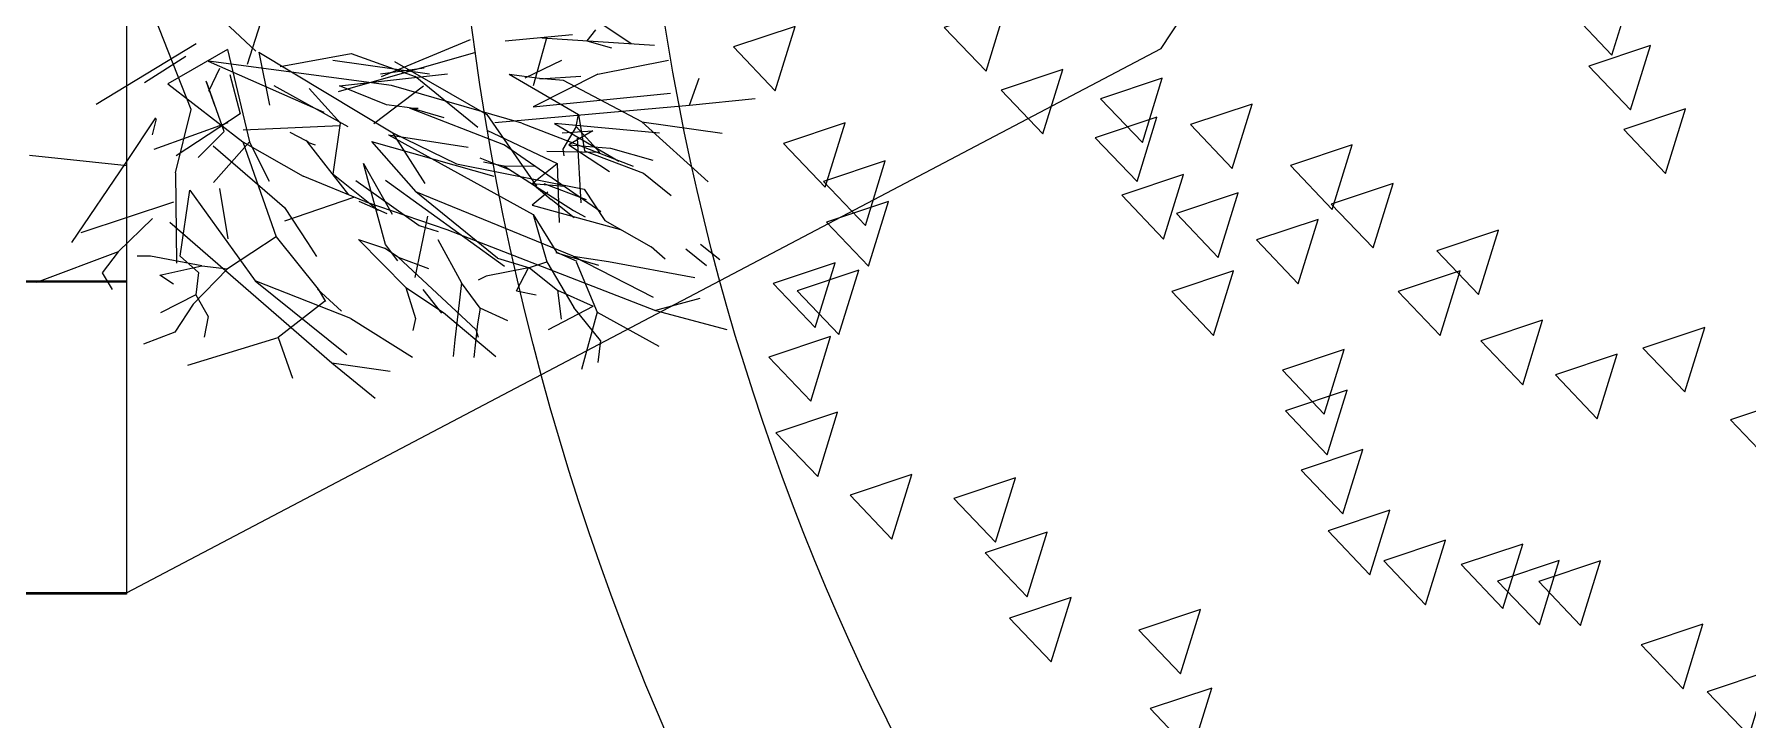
# Model space of a CAD drawing. Header units: millimetres. Extents: x 465413 to 948826, y 2516576 to 3795663.
# Drawn here: x 885709 to 887637, y 2793799 to 2794571 of the extents above; entities that cross this region are included whole.
import ezdxf

# ---------------------------------------------------------------- set-up
doc = ezdxf.new("R2010")
doc.units = ezdxf.units.MM
doc.layers.add('MUR-POH', color=64, linetype='Continuous')

# ---------------------------------------------------------------- blocks, each defined once
blk = doc.blocks.new('strom podorys')
at = {"color": 1}
for points in [[(899819.6, 2871422.9), (899776.5, 2871363.8), (899843.4, 2871350.8)], [(899872.5, 2871384.7), (899829.4, 2871325.6), (899896.3, 2871312.6)], [(899945.9, 2871349.5), (899902.8, 2871290.3), (899969.8, 2871277.3)], [(900106.3, 2871161.5), (900063.2, 2871102.3), (900130.2, 2871089.4)], [(900233.5, 2871152.8), (900190.4, 2871093.6), (900257.4, 2871080.7)], [(899853.8, 2871116.2), (899810.7, 2871057.1), (899877.6, 2871044.1)], [(899663.9, 2871098.8), (899620.8, 2871039.7), (899687.8, 2871026.7)], [(899726.6, 2871090.1), (899683.5, 2871030.9), (899750.5, 2871018)], [(899545.5, 2871071), (899502.4, 2871011.8), (899569.3, 2870998.8)], [(900043.6, 2871079.7), (900000.5, 2871020.5), (900067.5, 2871007.5)], [(899845.1, 2871053.6), (899802, 2870994.4), (899868.9, 2870981.4)], [(899953, 2871062.3), (899909.9, 2871003.1), (899976.9, 2870990.1)], [(899446.2, 2871036.1), (899403.1, 2870977), (899470.1, 2870964)], [(899256.3, 2870999.6), (899213.2, 2870940.4), (899280.2, 2870927.4)], [(899466.9, 2870996.8), (899423.8, 2870937.7), (899490.7, 2870924.7)], [(899681.3, 2871008.3), (899638.2, 2870949.1), (899705.2, 2870936.1)], [(899349.3, 2870979.2), (899306.2, 2870920), (899373.2, 2870907.1)], [(899590.7, 2870980.4), (899547.7, 2870921.2), (899614.6, 2870908.2)], [(899528.6, 2870961.6), (899485.5, 2870902.4), (899552.5, 2870889.4)], [(899637.3, 2870905.7), (899594.2, 2870846.6), (899661.2, 2870833.6)], [(899790.2, 2870905.7), (899747.1, 2870846.6), (899814.1, 2870833.6)], [(900163.4, 2870879.3), (900120.3, 2870820.1), (900187.3, 2870807.1)], [(900298.6, 2870888.1), (900255.5, 2870828.9), (900322.5, 2870816)], [(900389.8, 2870888.1), (900346.7, 2870828.9), (900413.6, 2870816)], [(899819.6, 2870870.5), (899776.5, 2870811.3), (899843.4, 2870798.3)], [(899076, 2870844), (899032.9, 2870784.9), (899099.8, 2870771.9)], [(900081.1, 2870844), (900038, 2870784.9), (900105, 2870771.9)], [(900125.2, 2870852.9), (900082.1, 2870793.7), (900149.1, 2870780.7)], [(899872.5, 2870826.4), (899829.4, 2870767.2), (899896.3, 2870754.2)], [(900007.7, 2870797), (899964.6, 2870737.8), (900031.6, 2870724.9)], [(899184.7, 2870788.2), (899141.6, 2870729), (899208.6, 2870716)], [(899246.4, 2870779.4), (899203.3, 2870720.2), (899270.3, 2870707.2)], [(899937.1, 2870788.2), (899894, 2870729), (899961, 2870716)], [(899275.8, 2870744.1), (899232.7, 2870684.9), (899299.7, 2870672)], [(899293.5, 2870661.8), (899250.4, 2870602.7), (899317.3, 2870589.7)], [(899267, 2870653), (899223.9, 2870593.8), (899290.9, 2870580.9)], [(899311.1, 2870582.5), (899268, 2870523.3), (899335, 2870510.3)], [(899572.7, 2870573.7), (899529.6, 2870514.5), (899596.6, 2870501.5)], [(899828.4, 2870573.7), (899785.3, 2870514.5), (899852.3, 2870501.5)], [(899637.3, 2870544.3), (899594.2, 2870485.1), (899661.2, 2870472.1)], [(899366.9, 2870517.8), (899323.8, 2870458.7), (899390.8, 2870445.7)], [(899475.7, 2870509), (899432.6, 2870449.8), (899499.6, 2870436.9)], [(899890.1, 2870509), (899847, 2870449.8), (899914, 2870436.9)], [(899702, 2870500.2), (899658.9, 2870441), (899725.9, 2870428.1)]]:
    blk.add_lwpolyline(points, close=True, dxfattribs=at)

msp = doc.modelspace()

# ---------------------------------------------------------------- linework, layer by layer
at = {"layer": 'MUR-POH', "color": 252}
for p, q in [((885850.8, 2794653.8), (885958.5, 2794552.2)), ((885949.1, 2794537.8), (885979.6, 2794633.2)), ((886318.6, 2794602.6), (886381, 2794561.1)), ((885885.6, 2794486.7), (885844.6, 2794591.3)), ((885891.4, 2794560.6), (885778.7, 2794492.4)), ((886199.6, 2794565.1), (886099.5, 2794523.4)), ((886238.9, 2794563.9), (886314.8, 2794571.3)), ((886286, 2794568.7), (886270.5, 2794513.4)), ((886280.2, 2794567.5), (886407, 2794559.2)), ((886340.8, 2794576.5), (886331, 2794564.1)), ((886331, 2794564.1), (886358.7, 2794556.1)), ((885879.8, 2794546.2), (885833.2, 2794516.8)), ((885926.7, 2794554.2), (885859.3, 2794515.6)), ((886035.4, 2794483.4), (885905.3, 2794540.6)), ((886111.3, 2794513.8), (885905.4, 2794541)), ((885926.7, 2794554.2), (885951.4, 2794450.1)), ((885962, 2794551.4), (885973.7, 2794491.7)), ((885962, 2794551.4), (886112.7, 2794460.4)), ((885985.9, 2794535.2), (886065.7, 2794549.6)), ((886045.3, 2794542.3), (886154, 2794526.7)), ((886205.7, 2794550.7), (886051.3, 2794506.4)), ((886065.7, 2794549.6), (886137.9, 2794523.9)), ((886114.6, 2794540.7), (886218.6, 2794480.9)), ((886302.3, 2794541.8), (886261.2, 2794522.1)), ((886343.4, 2794526.3), (886422.7, 2794542.2)), ((885917.6, 2794533), (885905.4, 2794506.8)), ((885929.1, 2794526), (885940.8, 2794481.9)), ((886052.5, 2794513.3), (886174.1, 2794527)), ((886147.9, 2794533.3), (886098.9, 2794526.6)), ((886208.3, 2794466.4), (886137.9, 2794523.9)), ((886243.4, 2794526.5), (886277.8, 2794522)), ((886243.4, 2794526.5), (886321.7, 2794481.1)), ((886343.4, 2794526.3), (886270.5, 2794489.7)), ((886277.8, 2794522), (886304.6, 2794519.9)), ((886278.1, 2794521.3), (886324.2, 2794524.1)), ((886446.6, 2794491.7), (886457.4, 2794521.8)), ((885859.3, 2794515.6), (885943.8, 2794450.3)), ((885912.8, 2794490.1), (885902.7, 2794518.6)), ((885922.9, 2794461.8), (885903.3, 2794516.9)), ((886062.5, 2794467.2), (885979.3, 2794513.3)), ((886018.6, 2794510.4), (886053.8, 2794471.1)), ((886105.7, 2794492.1), (886052.5, 2794513.3)), ((886147.1, 2794512.9), (886091.1, 2794470.7)), ((886257.7, 2794471.3), (886111.3, 2794513.8)), ((886270.5, 2794489.7), (886425.2, 2794505)), ((886393, 2794472.9), (886304.8, 2794519.2)), ((885868, 2794415.2), (885885.6, 2794486.7)), ((886128.6, 2794489), (886105.7, 2794492.1)), ((886133.4, 2794488.1), (886128.6, 2794489)), ((886131.2, 2794488.5), (886237, 2794447.3)), ((886133.4, 2794488.1), (886141.2, 2794488.2)), ((886170.4, 2794477.2), (886133.4, 2794488.1)), ((886227.6, 2794472), (886446.6, 2794491.7)), ((886446.6, 2794491.7), (886520.2, 2794498.9)), ((885812.6, 2794426.9), (885846.1, 2794477.4)), ((885846.2, 2794476.3), (885841.9, 2794458)), ((885927, 2794471.7), (885843.9, 2794441.7)), ((885940.8, 2794481.9), (885869, 2794434.5)), ((886053.2, 2794468.4), (885944.2, 2794463.4)), ((886045.7, 2794414), (886053.8, 2794471.1)), ((886218.3, 2794463.3), (886297.6, 2794425.7)), ((886218.6, 2794480.9), (886274.4, 2794400.3)), ((886257.7, 2794471.3), (886383.1, 2794422.8)), ((886294.5, 2794470.9), (886367.1, 2794428.4)), ((886412.8, 2794459.9), (886294.5, 2794470.9)), ((886319, 2794467.7), (886303.8, 2794442.1)), ((886319, 2794467.7), (886321.7, 2794481.1)), ((886345.6, 2794438.1), (886319, 2794467.7)), ((886321.7, 2794481.1), (886328.3, 2794440.3)), ((886393, 2794472.9), (886483.2, 2794460)), ((886467.4, 2794405.3), (886393, 2794472.9)), ((885922.9, 2794461.8), (885893.6, 2794432.8)), ((885910.4, 2794445.8), (885990.7, 2794376.2)), ((885951.4, 2794450.1), (885911, 2794404.6)), ((885943.8, 2794450.3), (886011.9, 2794411.7)), ((885943.8, 2794450.3), (885981.4, 2794343.2)), ((885974, 2794405.5), (885951.4, 2794450.1)), ((885996.9, 2794461.2), (886014.6, 2794451.6)), ((886017.7, 2794449.5), (886014.6, 2794451.6)), ((886063.3, 2794390.7), (886016.1, 2794450.5)), ((886017.7, 2794449.5), (886025.3, 2794446.9)), ((886088.5, 2794450.6), (886138.7, 2794394.1)), ((886088.5, 2794450.6), (886226.2, 2794411.6)), ((886107.6, 2794458.2), (886197.6, 2794444.4)), ((886107.6, 2794458.2), (886270.4, 2794368.3)), ((886149.1, 2794403.2), (886112.7, 2794460.4)), ((886112.7, 2794460.4), (886184.4, 2794425.4)), ((886346.7, 2794371.6), (886237, 2794447.3)), ((886303.1, 2794460.3), (886337.8, 2794462.6)), ((886337.8, 2794462.6), (886310.8, 2794447)), ((886310.8, 2794447), (886357.7, 2794443.2)), ((886310.8, 2794447), (886356.4, 2794417)), ((886320.1, 2794454.5), (886324.1, 2794381.5)), ((885813.6, 2794423.3), (885703.9, 2794434.7)), ((885751.5, 2794337), (885812.6, 2794426.9)), ((886104.5, 2794334.7), (886079.8, 2794425.7)), ((886079.8, 2794425.7), (886111.8, 2794368.9)), ((886184.4, 2794425.4), (886327.8, 2794397.1)), ((886210.4, 2794432.2), (886242.4, 2794419.4)), ((886214.8, 2794427.7), (886237.4, 2794423.2)), ((886269.4, 2794403.2), (886297.6, 2794425.7)), ((886345.6, 2794438.1), (886285.8, 2794439.3)), ((886297.6, 2794425.7), (886299.9, 2794359.3)), ((886303.8, 2794442.1), (886305.1, 2794434.5)), ((886328.3, 2794440.3), (886394.6, 2794414.9)), ((886357.7, 2794443.2), (886405.4, 2794429.8)), ((885868, 2794415.2), (885869.3, 2794313.8)), ((886081, 2794383), (886011.9, 2794411.7)), ((886045.7, 2794414), (886096, 2794373.2)), ((886071.2, 2794406.7), (886142.4, 2794355.9)), ((886104.5, 2794407), (886238.4, 2794310.4)), ((886237.4, 2794423.2), (886273.7, 2794422.8)), ((886237.4, 2794423.2), (886315.9, 2794373.1)), ((886394.6, 2794414.9), (886426, 2794390)), ((885873.5, 2794321.6), (885884.4, 2794396)), ((885884.4, 2794396), (885957.8, 2794293.7)), ((885917.6, 2794397.7), (885926.8, 2794341)), ((886068.5, 2794387.7), (885990.7, 2794360.9)), ((886230.5, 2794319.1), (886138.7, 2794394.1)), ((886315.7, 2794321.4), (886138.7, 2794394.1)), ((886269.4, 2794403.2), (886290.7, 2794385.4)), ((886269.4, 2794403.2), (886306, 2794400.2)), ((886287.1, 2794393.4), (886269.6, 2794379.1)), ((886282.7, 2794403.5), (886330.2, 2794385.2)), ((886327.8, 2794397.1), (886351.1, 2794361.5)), ((885865.7, 2794382.5), (885761.4, 2794347.7)), ((885990.7, 2794376.2), (886016.8, 2794336.8)), ((886106.4, 2794369.3), (886074.7, 2794383)), ((886081, 2794383), (886173.6, 2794351.6)), ((886137.9, 2794297.4), (886152.1, 2794366.4)), ((886269.6, 2794379.1), (886369, 2794351.7)), ((886270.4, 2794368.3), (886286, 2794315.3)), ((886270.4, 2794368.3), (886296.7, 2794326.1)), ((886316.7, 2794364.7), (886290.7, 2794385.4)), ((886315.9, 2794373.1), (886329.2, 2794365.9)), ((885842.1, 2794363.8), (885803.7, 2794326.5)), ((885861.6, 2794359.7), (886044, 2794201.4)), ((886142.4, 2794355.9), (886163.5, 2794349.3)), ((886173.6, 2794351.6), (886408.4, 2794260.3)), ((886351.1, 2794361.5), (886403.3, 2794332.1)), ((885981.4, 2794343.2), (885926.5, 2794307.3)), ((885981.4, 2794343.2), (886028.8, 2794284.2)), ((886016.8, 2794336.8), (886026.6, 2794321)), ((886074, 2794340.1), (886127.1, 2794286.3)), ((886074, 2794340.1), (886103.1, 2794330.4)), ((886118.8, 2794320.2), (886103.1, 2794330.4)), ((886118.3, 2794316.2), (886104.5, 2794334.7)), ((886163.2, 2794340.3), (886189.8, 2794291.6)), ((886419, 2794318), (886403.3, 2794332.1)), ((886465.5, 2794310.8), (886442.2, 2794329.5)), ((886459, 2794334.9), (886480.8, 2794317.7)), ((885803.7, 2794326.5), (885711.7, 2794292)), ((885803.7, 2794326.5), (885785.7, 2794302.8)), ((885839.8, 2794321.4), (885824.8, 2794321.6)), ((885897.7, 2794310.5), (885839.8, 2794321.4)), ((885850.6, 2794300.1), (885897.7, 2794310.5)), ((885873.5, 2794321.6), (885894.1, 2794303)), ((885897.7, 2794310.5), (885926.5, 2794307.3)), ((886118.8, 2794320.2), (886152.7, 2794307.6)), ((886118.8, 2794320.2), (886205.9, 2794238.9)), ((886230.5, 2794319.1), (886266.6, 2794308.5)), ((886265.3, 2794308.5), (886286, 2794315.3)), ((886286, 2794315.3), (886316.5, 2794263.8)), ((886296.2, 2794325.6), (886344.2, 2794311.5)), ((886296.7, 2794326.1), (886319.7, 2794315.7)), ((886315.7, 2794321.4), (886405.6, 2794275.3)), ((886315.7, 2794321.4), (886355.2, 2794315.5)), ((886319.1, 2794315.2), (886342.5, 2794258.5)), ((886355.2, 2794315.5), (886452.3, 2794297.6)), ((885785.7, 2794302.8), (885796.7, 2794284)), ((885865.9, 2794290), (885850.6, 2794300.1)), ((885926.5, 2794307.3), (885887.8, 2794267.3)), ((885894.1, 2794303), (885890.8, 2794277.9)), ((885957.8, 2794293.7), (886060.9, 2794210.9)), ((886065.5, 2794251.3), (885957.8, 2794293.7)), ((886189.8, 2794291.6), (886182.6, 2794227.2)), ((886211.1, 2794262.8), (886189.8, 2794291.6)), ((886217.5, 2794298.9), (886208.6, 2794294.3)), ((886265.3, 2794308.5), (886217.5, 2794298.9)), ((886251.7, 2794282.4), (886265.3, 2794308.5)), ((886266.6, 2794308.5), (886297.9, 2794283.3)), ((885890.8, 2794277.9), (885851.4, 2794257.6)), ((885890.8, 2794277.9), (885905, 2794253.7)), ((886035.9, 2794270.3), (885983.5, 2794229.8)), ((886027.9, 2794284.2), (886054.8, 2794259.7)), ((886028.8, 2794284.2), (886036.9, 2794270.6)), ((886127.1, 2794286.3), (886138.3, 2794251.3)), ((886127.1, 2794286.3), (886169.5, 2794258.2)), ((886146.5, 2794283.9), (886167.5, 2794257.3)), ((886251.7, 2794282.4), (886273.9, 2794278)), ((886297.9, 2794283.3), (886301.9, 2794250.4)), ((886297.9, 2794283.3), (886338.2, 2794265.1)), ((886458.1, 2794274), (886408.4, 2794260.3)), ((885887.8, 2794267.3), (885867.5, 2794235.9)), ((885905, 2794253.7), (885900.3, 2794230.2)), ((886065.5, 2794251.3), (886134.7, 2794207.7)), ((886138.3, 2794251.3), (886135.1, 2794237.8)), ((886169.5, 2794258.2), (886228.6, 2794208.5)), ((886211.1, 2794262.8), (886207.9, 2794245.4)), ((886241.9, 2794248.7), (886211.1, 2794262.8)), ((886287.7, 2794238.9), (886338.2, 2794265.1)), ((886346.3, 2794226.7), (886316.5, 2794263.8)), ((886342.5, 2794258.5), (886324.8, 2794194)), ((886342.5, 2794258.5), (886412, 2794220.2)), ((886408.4, 2794260.3), (886488.4, 2794239.1)), ((885867.5, 2794235.9), (885832, 2794222.3)), ((886207.9, 2794245.4), (886205.6, 2794224.5)), ((886205.9, 2794238.9), (886208.8, 2794230.3)), ((885881.9, 2794198.8), (885983.5, 2794229.8)), ((885983.5, 2794229.8), (885999.8, 2794184)), ((886182.6, 2794227.2), (886180.4, 2794208.5)), ((886205.6, 2794224.5), (886203.8, 2794207.2)), ((886346.3, 2794226.7), (886343.5, 2794201.6)), ((886044, 2794201.4), (886092.8, 2794161.7)), ((886044, 2794201.4), (886109.6, 2794192.1))]:
    msp.add_line(p, q, dxfattribs=at)
at = {"layer": 'MUR-POH', "color": 1}
for points in [[(885812.8, 2793942.2), (886977.3, 2794555.4), (887684.2, 2795629.2), (887911.6, 2796742.2)], [(885812.8, 2796742.2), (885812.8, 2793941)], [(885812.8, 2794293.4), (884654.8, 2794293.4)], [(885812.8, 2794292.2), (884654.8, 2794292.2)], [(885812.8, 2793942.2), (884654.8, 2793942.2)], [(885812.8, 2793941), (884654.8, 2793941)]]:
    msp.add_lwpolyline(points, dxfattribs=at)
for centre, radius in [((889172.2, 2794971), 2996.1), ((889114.7, 2795011.9), 2729.6)]:
    msp.add_circle(centre, radius, dxfattribs=at)

# ---------------------------------------------------------------- block references
at = {"layer": 'MUR-POH', "color": 6, "rotation": 324.5434120250965}
msp.add_blockref('strom podorys', (-1511117.9, 977660.5), dxfattribs=at)

doc.saveas('drawing.dxf')
